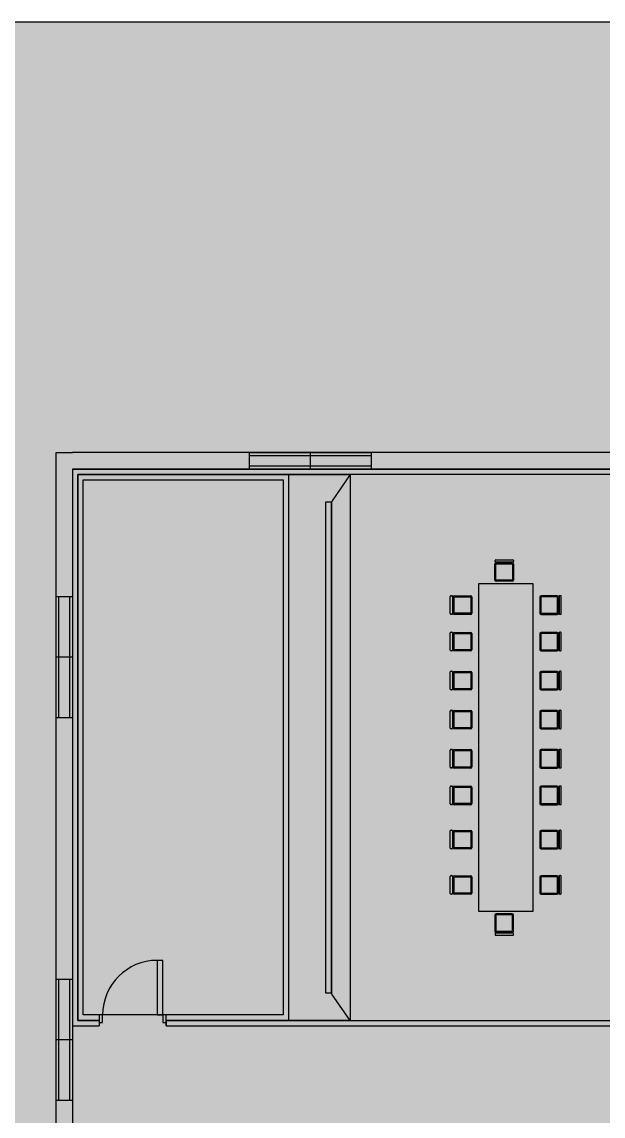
# Model space of a CAD drawing. Header units: millimetres. Extents: x -17739 to 130674, y -21116 to 94884.
# Drawn here: x 12553 to 23193, y 58711 to 78756 of the extents above; entities that cross this region are included whole.
import ezdxf

# ---------------------------------------------------------------- set-up
doc = ezdxf.new("R2010")
doc.units = ezdxf.units.MM
for name, color, linetype in [('Doors', 7, 'Continuous'), ('freecads.com', 7, 'Continuous'), ('Hatches', 141, 'Continuous'), ('Windows', 150, 'Continuous')]:
    doc.layers.add(name, color=color, linetype=linetype)

# ---------------------------------------------------------------- blocks, each defined once
blk = doc.blocks.new('Window1')
at = {"layer": 'Windows'}
for p, q in [((0.665, 0.379), (-1.558, 0.379)), ((-1.558, 0.379), (-1.558, 0.079)), ((0.665, 0.329), (-1.558, 0.329)), ((-0.447, 0.079), (-0.447, 0.379)), ((0.665, 0.079), (0.665, 0.379)), ((-1.558, 0.129), (0.665, 0.129)), ((-1.558, 0.079), (0.665, 0.079))]:
    blk.add_line(p, q, dxfattribs=at)
blk = doc.blocks.new('Door1')
at = {"layer": 'Doors'}
for points in [[(-0.166, 0.137), (-0.066, 0.137), (-0.066, 1.137), (-0.166, 1.137)], [(-1.231, 0), (-1.166, 0), (-1.166, 0.137), (-1.231, 0.137)], [(-0.066, 0), (0, 0), (0, 0.137), (-0.066, 0.137)]]:
    blk.add_lwpolyline(points, close=True, dxfattribs=at)
blk.add_arc((-0.166, 0.137), 1, 90, 180, dxfattribs=at)

msp = doc.modelspace()

# ---------------------------------------------------------------- hatches: boundary and pattern name
h = msp.add_hatch()
h.set_pattern_fill('GRAVEL', color=256)
h.set_pattern_definition([(228.0127875, (-27627.5733, -20782.793), (-203.200000016, -228.599999986), [3.4172144, -338.3048364]), (184.969741, (-27629.8593, -20785.333), (304.7999998794, 25.400001447), [5.8640472, -580.540489]), (132.5104471, (-27635.7013, -20785.841), (254.000000107, -279.399999902), [4.1348152, -409.347228]), (267.273689, (-27645.6073, -20792.191), (25.400000053, 507.999999997), [5.3400452, -528.6643743]), (292.8336542, (-27645.8613, -20797.525), (-127.000000011, 304.7999999956), [5.236337, -518.3980775]), (357.273689, (-27643.8293, -20802.351), (-507.999999997, 25.400000053), [5.3400452, -528.6643743]), (37.69424047, (-27638.4953, -20802.605), (-330.1999999854, -254.000000019), [7.0619366, -699.131153]), (72.2553284, (-27632.9073, -20798.287), (177.800000048, 558.799999985), [6.6671952, -660.052566]), (121.4295656, (-27630.8753, -20791.937), (-203.200000029, 330.199999982), [5.35813, -530.455457]), (175.2363583, (-27633.6693, -20787.365), (279.399999996, -25.400000044), [6.1171328, -299.7393695]), (222.3974378, (-27639.7653, -20786.857), (-304.7999999902, -279.4000000106), [7.9107792, -783.167725]), (138.8140748, (-27620.4613, -20792.445), (-177.79999999, 152.400000012), [2.7000454, -267.3056582]), (171.4692344, (-27622.4933, -20790.667), (330.200000009, -50.799999942), [5.1368198, -508.54639]), (225, (-27627.573, -20789.905), (-4e-15, -25.4), [3.5920934, -32.328931]), (203.1985905, (-27629.3513, -20786.857), (127.000000003, 50.79999999), [1.9344132, -191.5062237]), (291.8014095, (-27631.1293, -20787.619), (-25.4, 76.2), [2.7356562, -134.04753]), (30.9637565, (-27630.1133, -20790.159), (76.2, 50.8), [4.4431966, -143.6629815]), (161.565051, (-27626.303, -20787.873), (50.8, -25.4), [3.2128714, -77.108981]), (16.3895403, (-27645.8613, -20787.619), (254, 76.2), [4.50088, -445.5882667]), (70.3461759, (-27641.5433, -20786.349), (-101.60000001, -279.399999997), [3.7759894, -373.8221568]), (293.1985905, (-27626.3033, -20782.793), (-50.79999999, 127.000000004), [3.868801, -189.571836]), (343.6104597, (-27624.7793, -20786.349), (-254.000000005, 76.199999982), [4.50088, -445.5882667]), (339.4439548, (-27645.8613, -20803.367), (-127, 50.8), [4.340352, -212.677343]), (294.7751406, (-27641.7973, -20804.891), (-127.000000151, 279.399999931), [3.6367212, -360.0359338]), (66.8014095, (-27626.0493, -20808.193), (50.79999999, 127.000000003), [3.868801, -189.571836]), (17.3540246, (-27624.5253, -20804.637), (-330.199999993, -101.600000021), [4.2578274, -421.5237598]), (69.4439548, (-27638.4953, -20808.193), (-50.8, -127), [2.170176, -214.847519]), (101.3099325, (-27627.5733, -20808.193), (-25.4, 101.6), [1.295146, -128.2199496]), (165.9637565, (-27627.827, -20806.923), (76.2, -25.4), [5.236337, -99.490546]), (186.009006, (-27632.9073, -20805.653), (253.999999999, 25.400000013), [4.85267, -480.4136486]), (303.6900675, (-27630.113, -20792.445), (-25.4, 50.8), [3.6632388, -87.9177636]), (353.1572266, (-27628.0813, -20795.493), (431.8000000027, -50.7999999774), [6.3955676, -633.1600907]), (60.9453959, (-27621.7313, -20796.255), (-101.600000003, -177.8), [2.6150824, -258.893923]), (90, (-27620.46, -20793.97), (-25.4, 25.4), [1.524, -23.876]), (120.2564372, (-27633.4153, -20804.891), (101.599999988, -177.800000007), [3.5286696, -349.3394077]), (48.0127875, (-27635.1933, -20801.843), (203.200000017, 228.599999985), [6.8344288, -334.887622]), (0, (-27630.62, -20796.763), (25.4, 25.4), [6.604, -18.796]), (325.3048465, (-27624.0173, -20796.763), (254.000000096, -177.799999863), [4.0160956, -397.5931672]), (254.054604, (-27620.7153, -20799.049), (-25.4, -101.6), [3.6982908, -181.2165004]), (207.64597536, (-27621.7313, -20802.605), (-482.600000018, -253.999999966), [6.021451, -596.1246442]), (175.42607874, (-27627.0653, -20805.399), (-330.2, 25.4), [6.3702946, -630.6584646])])
edge = h.paths.add_edge_path()
edge.add_line((-6197, -19436), (-6197, 76756))
edge.add_arc((-4197, 76756), 2000, 90, 180)
edge.add_line((-4197, 78756), (116945, 78756))
at = {"layer": 'Hatches'}
h = msp.add_hatch(color=256, dxfattribs=at)
h.dxf.hatch_style = 1
h.paths.add_polyline_path([(13477, 70865), (13177, 70865), (13177, 68229), (13477, 68229)])
h = msp.add_hatch(color=256, dxfattribs=at)
h.dxf.hatch_style = 1
h.paths.add_polyline_path([(13477, 70865), (13477, 70564), (16721, 70564), (16721, 70865)])
h = msp.add_hatch(color=256, dxfattribs=at)
h.dxf.hatch_style = 1
h.paths.add_polyline_path([(23733, 70565), (18944, 70565), (18944, 70865), (23733, 70865)])
h.paths.add_polyline_path([(31262, 70565), (25957, 70565), (25957, 70865), (31262, 70865)])
h.paths.add_polyline_path([(38274, 70565), (33485, 70565), (33485, 70865), (38274, 70865)])
h.paths.add_polyline_path([(45010, 70565), (40498, 70565), (40498, 70865), (45010, 70865)])
h.paths.add_polyline_path([(51251, 70565), (47233, 70565), (47233, 70865), (51251, 70865)])
h.paths.add_polyline_path([(58263, 70565), (54246, 70565), (54246, 70865), (58263, 70865)])
h.paths.add_polyline_path([(64982, 70565), (60486, 70565), (60486, 70865), (64982, 70865)])
h.paths.add_polyline_path([(71994, 70565), (67206, 70565), (67206, 70865), (71994, 70865)])
h.paths.add_polyline_path([(78771, 70565), (74218, 70565), (74218, 70865), (78771, 70865)])
h.paths.add_polyline_path([(85784, 70565), (80995, 70565), (80995, 70865), (85784, 70865)])
h.paths.add_polyline_path([(92516, 70565), (88007, 70565), (88007, 70865), (92516, 70865)])
h.paths.add_polyline_path([(99529, 70565), (94740, 70565), (94740, 70865), (99529, 70865)])
h.paths.add_polyline_path([(104929, 70565), (101752, 70565), (101752, 70865), (104931, 70865)])
h = msp.add_hatch(color=256, dxfattribs=at)
h.dxf.hatch_style = 1
h.paths.add_polyline_path([(13477, 44452), (13177, 44452), (13177, 39134), (13477, 39134)])
h.paths.add_polyline_path([(13477, 34634), (13177, 34634), (13177, 33699), (13477, 33699)])
h.paths.add_polyline_path([(13477, 30704), (13177, 30704), (13177, 26687), (13477, 26687)])
h.paths.add_polyline_path([(13477, 3955), (13177, 3955), (13177, -2505), (13477, -2505), (16588, -2505), (16588, -2206), (13477, -2206)])
h.paths.add_polyline_path([(13477, 10732), (13177, 10732), (13177, 6179), (13477, 6179)])
h.paths.add_polyline_path([(13477, 17744), (13177, 17744), (13177, 12956), (13477, 12956)])
h.paths.add_polyline_path([(13477, 24464), (13177, 24464), (13177, 19968), (13477, 19968)])
h.paths.add_polyline_path([(13477, 51465), (13177, 51465), (13177, 46676), (13477, 46676)])
h.paths.add_polyline_path([(13477, 58993), (13177, 58993), (13177, 53688), (13477, 53688)])
h.paths.add_polyline_path([(13477, 66006), (13177, 66006), (13177, 61217), (13477, 61217)])

# ---------------------------------------------------------------- linework, layer by layer
for p, q in [((-4197, 78756), (116945, 78756)), ((18565, 70464), (18232, 69983)), ((18223, 69955), (18220, 60971)), ((18565, 60464), (18229, 60942)), ((13965, 60464), (13965, 60364)), ((13965, 60464), (13965, 60364)), ((15196, 60464), (15196, 60364)), ((15196, 60364), (15196, 60427))]:
    msp.add_line(p, q)
for points in [[(13477, 70564), (13477, 39134), (13177, 39134), (13177, 70865), (13477, 70865)], [(13477, 70564), (104929, 70565), (104931, 70865), (13477, 70865)], [(33677, 64843), (33677, 70564), (13477, 70564), (13477, 60364), (13965, 60364)], [(33577, 64843), (33577, 70464), (13577, 70464), (13577, 60464), (13965, 60464)], [(13965, 60464), (13577, 60464), (13577, 70464), (17433, 70464), (17433, 60464), (15196, 60464)], [(17433, 70464), (18565, 70464), (18565, 60464), (17433, 60464)], [(15196, 60464), (29875, 60464)], [(15196, 60364), (29875, 60364)]]:
    msp.add_lwpolyline(points)
for points in [[(13677, 70364), (17333, 70364), (17333, 60564), (13677, 60564)], [(18223, 69955), (18113, 69955), (18113, 60971), (18223, 60971)], [(20912, 62463), (21912, 62463), (21912, 68463), (20912, 68463)]]:
    msp.add_lwpolyline(points, close=True)
for centre, start, end in [((18273, 69955), 145.3204, 179.9771), ((18273, 69955), 145.3204, 179.9771), ((18270, 60971), 179.9771, 215.0985)]:
    msp.add_arc(centre, 50, start, end)
at = {"layer": 'freecads.com', "color": 7}
for p, q in [((21213, 68531), (21213, 68827)), ((21216, 68873), (21216, 68889)), ((21229, 68902), (21542, 68902)), ((21542, 68861), (21229, 68861)), ((21232, 68531), (21232, 68827)), ((21234, 68849), (21531, 68849)), ((21234, 68830), (21531, 68830)), ((21245, 68849), (21245, 68861)), ((21267, 68861), (21267, 68849)), ((21533, 68827), (21533, 68531)), ((21552, 68827), (21552, 68531)), ((21555, 68889), (21555, 68873)), ((21531, 68529), (21234, 68529)), ((21531, 68510), (21234, 68510)), ((20396, 67918), (20396, 68232)), ((20409, 68245), (20425, 68245)), ((20437, 68232), (20437, 67918)), ((20449, 67924), (20449, 68221)), ((20468, 67924), (20468, 68221)), ((20471, 68242), (20767, 68242)), ((20471, 68223), (20767, 68223)), ((20769, 68221), (20769, 67924)), ((20788, 68221), (20788, 67924)), ((22036, 68221), (22036, 67924)), ((22054, 68221), (22054, 67924)), ((22353, 68242), (22057, 68242)), ((22353, 68223), (22057, 68223)), ((22356, 67924), (22356, 68221)), ((22374, 67924), (22374, 68221)), ((22386, 68232), (22386, 67918)), ((22415, 68245), (22399, 68245)), ((22428, 67918), (22428, 68232)), ((20437, 67957), (20449, 67957)), ((22386, 67957), (22374, 67957)), ((20425, 67906), (20409, 67906)), ((20449, 67934), (20437, 67934)), ((20767, 67922), (20471, 67922)), ((20767, 67903), (20471, 67903)), ((22057, 67922), (22353, 67922)), ((22057, 67903), (22353, 67903)), ((22374, 67934), (22386, 67934)), ((22399, 67906), (22415, 67906)), ((20396, 67249), (20396, 67562)), ((20409, 67575), (20425, 67575)), ((20437, 67562), (20437, 67249)), ((20471, 67572), (20767, 67572)), ((20471, 67553), (20767, 67553)), ((22353, 67572), (22057, 67572)), ((22353, 67553), (22057, 67553)), ((22386, 67562), (22386, 67249)), ((22415, 67575), (22399, 67575)), ((22428, 67249), (22428, 67562)), ((20449, 67255), (20449, 67551)), ((20468, 67255), (20468, 67551)), ((20769, 67551), (20769, 67255)), ((20788, 67551), (20788, 67255)), ((22036, 67551), (22036, 67255)), ((22054, 67551), (22054, 67255)), ((22356, 67255), (22356, 67551)), ((22374, 67255), (22374, 67551)), ((20425, 67236), (20409, 67236)), ((20437, 67287), (20449, 67287)), ((20449, 67265), (20437, 67265)), ((20767, 67252), (20471, 67252)), ((20767, 67233), (20471, 67233)), ((22057, 67252), (22353, 67252)), ((22057, 67233), (22353, 67233)), ((22386, 67287), (22374, 67287)), ((22374, 67265), (22386, 67265)), ((22399, 67236), (22415, 67236)), ((20396, 66535), (20396, 66848)), ((20409, 66861), (20425, 66861)), ((20437, 66848), (20437, 66535)), ((20449, 66541), (20449, 66837)), ((20468, 66541), (20468, 66837)), ((20471, 66858), (20767, 66858)), ((20471, 66840), (20767, 66840)), ((20769, 66837), (20769, 66541)), ((20788, 66837), (20788, 66541)), ((22036, 66837), (22036, 66541)), ((22054, 66837), (22054, 66541)), ((22353, 66858), (22057, 66858)), ((22353, 66840), (22057, 66840)), ((22356, 66541), (22356, 66837)), ((22374, 66541), (22374, 66837)), ((22386, 66848), (22386, 66535)), ((22415, 66861), (22399, 66861)), ((22428, 66535), (22428, 66848)), ((20437, 66573), (20449, 66573)), ((20449, 66551), (20437, 66551)), ((22386, 66573), (22374, 66573)), ((22374, 66551), (22386, 66551)), ((20425, 66522), (20409, 66522)), ((20767, 66538), (20471, 66538)), ((20767, 66520), (20471, 66520)), ((22057, 66538), (22353, 66538)), ((22057, 66520), (22353, 66520)), ((22399, 66522), (22415, 66522)), ((20396, 65818), (20396, 66132)), ((20409, 66144), (20425, 66144)), ((20437, 66132), (20437, 65818)), ((20449, 65824), (20449, 66120)), ((20468, 65824), (20468, 66120)), ((20471, 66142), (20767, 66142)), ((20471, 66123), (20767, 66123)), ((20769, 66120), (20769, 65824)), ((20788, 66120), (20788, 65824)), ((22036, 66120), (22036, 65824)), ((22054, 66120), (22054, 65824)), ((22353, 66142), (22057, 66142)), ((22353, 66123), (22057, 66123)), ((22356, 65824), (22356, 66120)), ((22374, 65824), (22374, 66120)), ((22386, 66132), (22386, 65818)), ((22415, 66144), (22399, 66144)), ((22428, 65818), (22428, 66132)), ((20425, 65805), (20409, 65805)), ((20437, 65856), (20449, 65856)), ((20449, 65834), (20437, 65834)), ((20767, 65822), (20471, 65822)), ((20767, 65803), (20471, 65803)), ((22057, 65822), (22353, 65822)), ((22057, 65803), (22353, 65803)), ((22386, 65856), (22374, 65856)), ((22374, 65834), (22386, 65834)), ((22399, 65805), (22415, 65805)), ((20396, 65101), (20396, 65415)), ((20409, 65428), (20425, 65428)), ((20437, 65415), (20437, 65101)), ((20449, 65107), (20449, 65404)), ((20468, 65107), (20468, 65404)), ((20471, 65425), (20767, 65425)), ((20471, 65406), (20767, 65406)), ((20769, 65404), (20769, 65107)), ((20788, 65404), (20788, 65107)), ((22036, 65404), (22036, 65107)), ((22054, 65404), (22054, 65107)), ((22353, 65425), (22057, 65425)), ((22353, 65406), (22057, 65406)), ((22356, 65107), (22356, 65404)), ((22374, 65107), (22374, 65404)), ((22386, 65415), (22386, 65101)), ((22415, 65428), (22399, 65428)), ((22428, 65101), (22428, 65415)), ((20425, 65089), (20409, 65089)), ((20437, 65140), (20449, 65140)), ((20449, 65117), (20437, 65117)), ((20767, 65105), (20471, 65105)), ((20767, 65086), (20471, 65086)), ((22057, 65105), (22353, 65105)), ((22057, 65086), (22353, 65086)), ((22386, 65140), (22374, 65140)), ((22374, 65117), (22386, 65117)), ((22399, 65089), (22415, 65089)), ((20409, 64757), (20425, 64757)), ((20471, 64755), (20767, 64755)), ((22353, 64755), (22057, 64755)), ((22415, 64757), (22399, 64757)), ((20396, 64431), (20396, 64745)), ((20437, 64745), (20437, 64431)), ((20449, 64437), (20449, 64733)), ((20468, 64437), (20468, 64733)), ((20471, 64736), (20767, 64736)), ((20769, 64733), (20769, 64437)), ((20788, 64733), (20788, 64437)), ((22036, 64733), (22036, 64437)), ((22054, 64733), (22054, 64437)), ((22353, 64736), (22057, 64736)), ((22356, 64437), (22356, 64733)), ((22374, 64437), (22374, 64733)), ((22386, 64745), (22386, 64431)), ((22428, 64431), (22428, 64745)), ((20425, 64418), (20409, 64418)), ((20437, 64469), (20449, 64469)), ((20449, 64447), (20437, 64447)), ((20767, 64435), (20471, 64435)), ((20767, 64416), (20471, 64416)), ((22057, 64435), (22353, 64435)), ((22057, 64416), (22353, 64416)), ((22386, 64469), (22374, 64469)), ((22374, 64447), (22386, 64447)), ((22399, 64418), (22415, 64418)), ((20409, 63948), (20425, 63948)), ((20471, 63945), (20767, 63945)), ((22353, 63945), (22057, 63945)), ((22415, 63948), (22399, 63948)), ((20396, 63622), (20396, 63936)), ((20437, 63936), (20437, 63622)), ((20449, 63628), (20449, 63924)), ((20468, 63628), (20468, 63924)), ((20471, 63927), (20767, 63927)), ((20769, 63924), (20769, 63628)), ((20788, 63924), (20788, 63628)), ((22036, 63924), (22036, 63628)), ((22054, 63924), (22054, 63628)), ((22353, 63927), (22057, 63927)), ((22356, 63628), (22356, 63924)), ((22374, 63628), (22374, 63924)), ((22386, 63936), (22386, 63622)), ((22428, 63622), (22428, 63936)), ((20425, 63609), (20409, 63609)), ((20437, 63660), (20449, 63660)), ((20449, 63638), (20437, 63638)), ((20767, 63625), (20471, 63625)), ((20767, 63607), (20471, 63607)), ((22057, 63625), (22353, 63625)), ((22057, 63607), (22353, 63607)), ((22386, 63660), (22374, 63660)), ((22374, 63638), (22386, 63638)), ((22399, 63609), (22415, 63609)), ((20396, 62790), (20396, 63103)), ((20409, 63116), (20425, 63116)), ((20437, 63103), (20437, 62790)), ((20449, 62795), (20449, 63092)), ((20468, 62795), (20468, 63092)), ((20471, 63113), (20767, 63113)), ((20471, 63094), (20767, 63094)), ((20769, 63092), (20769, 62795)), ((20788, 63092), (20788, 62795)), ((22036, 63092), (22036, 62795)), ((22054, 63092), (22054, 62795)), ((22353, 63113), (22057, 63113)), ((22353, 63094), (22057, 63094)), ((22356, 62795), (22356, 63092)), ((22374, 62795), (22374, 63092)), ((22386, 63103), (22386, 62790)), ((22415, 63116), (22399, 63116)), ((22428, 62790), (22428, 63103)), ((20425, 62777), (20409, 62777)), ((20437, 62828), (20449, 62828)), ((20449, 62806), (20437, 62806)), ((20767, 62793), (20471, 62793)), ((20767, 62774), (20471, 62774)), ((22057, 62793), (22353, 62793)), ((22057, 62774), (22353, 62774)), ((22386, 62828), (22374, 62828)), ((22374, 62806), (22386, 62806)), ((22399, 62777), (22415, 62777)), ((21213, 62395), (21213, 62098)), ((21232, 62395), (21232, 62098)), ((21531, 62416), (21234, 62416)), ((21531, 62397), (21234, 62397)), ((21533, 62098), (21533, 62395)), ((21552, 62098), (21552, 62395)), ((21216, 62053), (21216, 62037)), ((21542, 62065), (21229, 62065)), ((21229, 62024), (21542, 62024)), ((21234, 62096), (21531, 62096)), ((21234, 62077), (21531, 62077)), ((21245, 62077), (21245, 62065)), ((21267, 62065), (21267, 62077)), ((21555, 62037), (21555, 62053))]:
    msp.add_line(p, q, dxfattribs=at)
for centre, radius, start, end in [((21234, 68827), 21.2, 90, 180), ((21229, 68889), 12.7, 90, 180), ((21229, 68873), 12.7, 180, 270), ((21234, 68827), 2.46, 90, 180), ((21531, 68827), 21.2, 0, 90), ((21542, 68889), 12.7, 0, 90), ((21542, 68873), 12.7, 270, 0), ((21234, 68531), 21.2, 180, 270), ((21234, 68531), 2.46, 180, 270), ((21531, 68531), 21.2, 270, 0), ((21531, 68531), 2.46, 270, 0), ((20409, 68232), 12.7, 90, 180), ((20425, 68232), 12.7, 360, 90), ((20471, 68221), 21.2, 90, 180), ((20767, 68221), 21.2, 360, 90), ((20767, 68221), 2.46, 360, 90), ((22057, 68221), 21.2, 90, 180), ((22057, 68221), 2.46, 90, 180), ((22353, 68221), 21.2, 0, 90), ((22399, 68232), 12.7, 90, 180), ((22415, 68232), 12.7, 0, 90), ((20409, 67918), 12.7, 180, 270), ((20425, 67918), 12.7, 270, 360), ((20471, 67924), 21.2, 180, 270), ((20471, 67924), 2.46, 180, 270), ((20767, 67924), 21.2, 270, 360), ((20767, 67924), 2.46, 270, 360), ((22057, 67924), 21.2, 180, 270), ((22057, 67924), 2.46, 180, 270), ((22353, 67924), 21.2, 270, 0), ((22353, 67924), 2.46, 270, 0), ((22399, 67918), 12.7, 180, 270), ((22415, 67918), 12.7, 270, 0), ((20409, 67562), 12.7, 90, 180), ((20425, 67562), 12.7, 360, 90), ((20471, 67551), 21.2, 90, 180), ((20767, 67551), 21.2, 360, 90), ((20767, 67551), 2.46, 360, 90), ((22057, 67551), 21.2, 90, 180), ((22057, 67551), 2.46, 90, 180), ((22353, 67551), 21.2, 0, 90), ((22399, 67562), 12.7, 90, 180), ((22415, 67562), 12.7, 0, 90), ((20409, 67249), 12.7, 180, 270), ((20425, 67249), 12.7, 270, 360), ((20471, 67255), 21.2, 180, 270), ((20471, 67255), 2.46, 180, 270), ((20767, 67255), 21.2, 270, 360), ((20767, 67255), 2.46, 270, 360), ((22057, 67255), 21.2, 180, 270), ((22057, 67255), 2.46, 180, 270), ((22353, 67255), 21.2, 270, 0), ((22353, 67255), 2.46, 270, 0), ((22399, 67249), 12.7, 180, 270), ((22415, 67249), 12.7, 270, 0), ((20409, 66848), 12.7, 90, 180), ((20425, 66848), 12.7, 360, 90), ((20471, 66837), 21.2, 90, 180), ((20767, 66837), 21.2, 360, 90), ((20767, 66837), 2.46, 360, 90), ((22057, 66837), 21.2, 90, 180), ((22057, 66837), 2.46, 90, 180), ((22353, 66837), 21.2, 0, 90), ((22399, 66848), 12.7, 90, 180), ((22415, 66848), 12.7, 0, 90), ((20409, 66535), 12.7, 180, 270), ((20425, 66535), 12.7, 270, 360), ((20471, 66541), 21.2, 180, 270), ((20471, 66541), 2.46, 180, 270), ((20767, 66541), 21.2, 270, 360), ((20767, 66541), 2.46, 270, 360), ((22057, 66541), 21.2, 180, 270), ((22057, 66541), 2.46, 180, 270), ((22353, 66541), 21.2, 270, 0), ((22353, 66541), 2.46, 270, 0), ((22399, 66535), 12.7, 180, 270), ((22415, 66535), 12.7, 270, 0), ((20409, 66132), 12.7, 90, 180), ((20425, 66132), 12.7, 360, 90), ((20471, 66120), 21.2, 90, 180), ((20767, 66120), 21.2, 360, 90), ((20767, 66120), 2.46, 360, 90), ((22057, 66120), 21.2, 90, 180), ((22057, 66120), 2.46, 90, 180), ((22353, 66120), 21.2, 0, 90), ((22399, 66132), 12.7, 90, 180), ((22415, 66132), 12.7, 0, 90), ((20409, 65818), 12.7, 180, 270), ((20425, 65818), 12.7, 270, 360), ((20471, 65824), 21.2, 180, 270), ((20471, 65824), 2.46, 180, 270), ((20767, 65824), 21.2, 270, 360), ((20767, 65824), 2.46, 270, 360), ((22057, 65824), 21.2, 180, 270), ((22057, 65824), 2.46, 180, 270), ((22353, 65824), 21.2, 270, 0), ((22353, 65824), 2.46, 270, 0), ((22399, 65818), 12.7, 180, 270), ((22415, 65818), 12.7, 270, 0), ((20409, 65415), 12.7, 90, 180), ((20425, 65415), 12.7, 360, 90), ((20471, 65404), 21.2, 90, 180), ((20767, 65404), 21.2, 360, 90), ((20767, 65404), 2.46, 360, 90), ((22057, 65404), 21.2, 90, 180), ((22057, 65404), 2.46, 90, 180), ((22353, 65404), 21.2, 0, 90), ((22399, 65415), 12.7, 90, 180), ((22415, 65415), 12.7, 0, 90), ((20409, 65101), 12.7, 180, 270), ((20425, 65101), 12.7, 270, 360), ((20471, 65107), 21.2, 180, 270), ((20471, 65107), 2.46, 180, 270), ((20767, 65107), 21.2, 270, 360), ((20767, 65107), 2.46, 270, 360), ((22057, 65107), 21.2, 180, 270), ((22057, 65107), 2.46, 180, 270), ((22353, 65107), 21.2, 270, 0), ((22353, 65107), 2.46, 270, 0), ((22399, 65101), 12.7, 180, 270), ((22415, 65101), 12.7, 270, 0), ((20409, 64745), 12.7, 90, 180), ((20425, 64745), 12.7, 360, 90), ((20471, 64733), 21.2, 90, 180), ((20767, 64733), 21.2, 360, 90), ((22057, 64733), 21.2, 90, 180), ((22353, 64733), 21.2, 0, 90), ((22399, 64745), 12.7, 90, 180), ((22415, 64745), 12.7, 0, 90), ((20767, 64733), 2.46, 360, 90), ((22057, 64733), 2.46, 90, 180), ((20409, 64431), 12.7, 180, 270), ((20425, 64431), 12.7, 270, 360), ((20471, 64437), 21.2, 180, 270), ((20471, 64437), 2.46, 180, 270), ((20767, 64437), 21.2, 270, 360), ((20767, 64437), 2.46, 270, 360), ((22057, 64437), 21.2, 180, 270), ((22057, 64437), 2.46, 180, 270), ((22353, 64437), 21.2, 270, 0), ((22353, 64437), 2.46, 270, 0), ((22399, 64431), 12.7, 180, 270), ((22415, 64431), 12.7, 270, 0), ((20409, 63936), 12.7, 90, 180), ((20425, 63936), 12.7, 360, 90), ((20471, 63924), 21.2, 90, 180), ((20767, 63924), 21.2, 360, 90), ((22057, 63924), 21.2, 90, 180), ((22353, 63924), 21.2, 0, 90), ((22399, 63936), 12.7, 90, 180), ((22415, 63936), 12.7, 0, 90), ((20767, 63924), 2.46, 360, 90), ((22057, 63924), 2.46, 90, 180), ((20409, 63622), 12.7, 180, 270), ((20425, 63622), 12.7, 270, 360), ((20471, 63628), 21.2, 180, 270), ((20471, 63628), 2.46, 180, 270), ((20767, 63628), 21.2, 270, 360), ((20767, 63628), 2.46, 270, 360), ((22057, 63628), 21.2, 180, 270), ((22057, 63628), 2.46, 180, 270), ((22353, 63628), 21.2, 270, 0), ((22353, 63628), 2.46, 270, 0), ((22399, 63622), 12.7, 180, 270), ((22415, 63622), 12.7, 270, 0), ((20409, 63103), 12.7, 90, 180), ((20425, 63103), 12.7, 360, 90), ((20471, 63092), 21.2, 90, 180), ((20767, 63092), 21.2, 360, 90), ((20767, 63092), 2.46, 360, 90), ((22057, 63092), 21.2, 90, 180), ((22057, 63092), 2.46, 90, 180), ((22353, 63092), 21.2, 0, 90), ((22399, 63103), 12.7, 90, 180), ((22415, 63103), 12.7, 0, 90), ((20409, 62790), 12.7, 180, 270), ((20425, 62790), 12.7, 270, 360), ((20471, 62795), 21.2, 180, 270), ((20471, 62795), 2.46, 180, 270), ((20767, 62795), 21.2, 270, 360), ((20767, 62795), 2.46, 270, 360), ((22057, 62795), 21.2, 180, 270), ((22057, 62795), 2.46, 180, 270), ((22353, 62795), 21.2, 270, 0), ((22353, 62795), 2.46, 270, 0), ((22399, 62790), 12.7, 180, 270), ((22415, 62790), 12.7, 270, 0), ((21234, 62395), 21.2, 90, 180), ((21234, 62395), 2.46, 90, 180), ((21531, 62395), 21.2, 360, 90), ((21531, 62395), 2.46, 360, 90), ((21234, 62098), 21.2, 180, 270), ((21229, 62053), 12.7, 90, 180), ((21229, 62037), 12.7, 180, 270), ((21234, 62098), 2.46, 180, 270), ((21531, 62098), 21.2, 270, 360), ((21542, 62053), 12.7, 360, 90), ((21542, 62037), 12.7, 270, 360)]:
    msp.add_arc(centre, radius, start, end, dxfattribs=at)

# ---------------------------------------------------------------- block references
at = {"xscale": -1000, "yscale": 1000, "zscale": 1000}
for p, rotation in [((18279, 70944), 180), ((13556, 66671), 90), ((13556, 59659), 90)]:
    msp.add_blockref('Window1', p, dxfattribs=dict(at, rotation=rotation))
at = {"xscale": 1000, "yscale": 1000, "zscale": 1000}
msp.add_blockref('Door1', (15196, 60427), dxfattribs=at)

doc.saveas('drawing.dxf')
